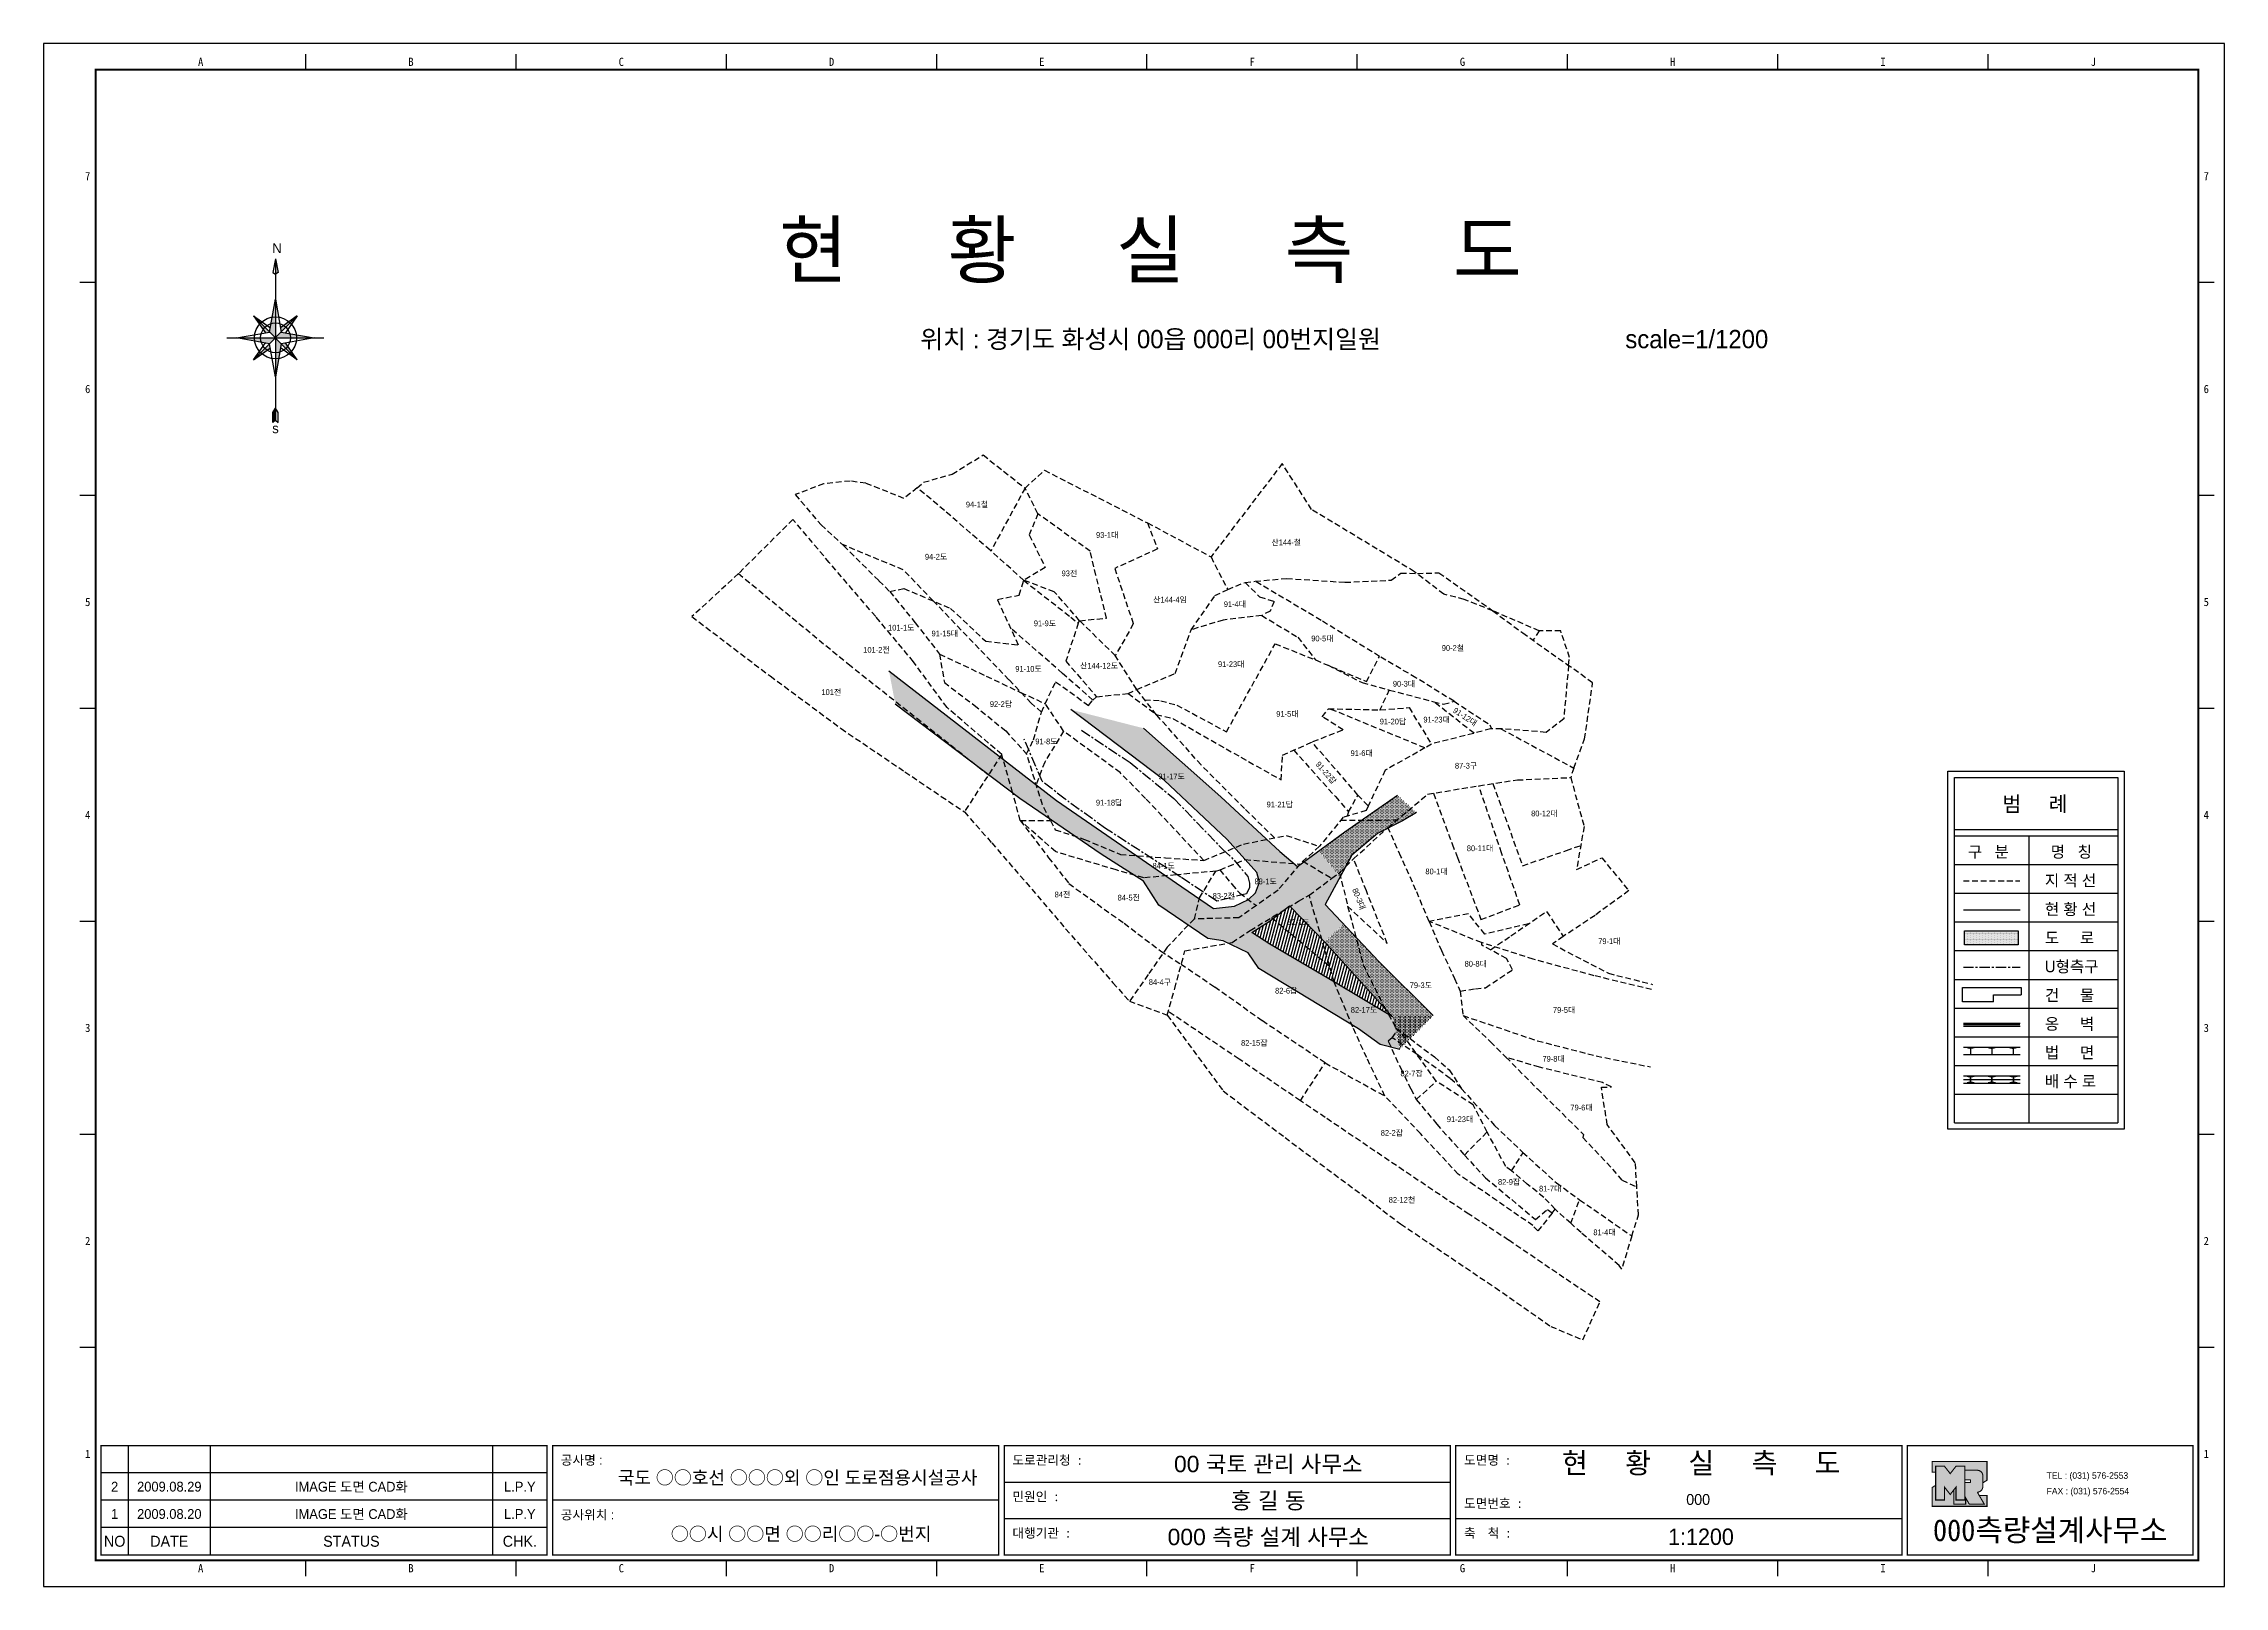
# Model space of a CAD drawing. Header units: millimetres. Extents: x 1147 to 1624, y 759 to 1096.
import ezdxf
from ezdxf.enums import TextEntityAlignment as Align

# ---------------------------------------------------------------- set-up
doc = ezdxf.new("R2010")
doc.units = ezdxf.units.MM
doc.header["$MEASUREMENT"] = 0
doc.linetypes.add('CENTER', pattern=[50.8, 31.75, -6.35, 6.35, -6.35])
doc.linetypes.add('HIDDEN', pattern=[9.525, 6.35, -3.175])
for name, color, linetype in [('CZ-TEXT-BOX0', 7, 'Continuous'), ('TITLE', 7, 'Continuous'), ('도로해치', 8, 'Continuous'), ('지번', 7, 'Continuous'), ('지적선', 7, 'HIDDEN'), ('현황선', 3, 'Continuous')]:
    doc.layers.add(name, color=color, linetype=linetype)
doc.styles.get("Standard").update_dxf_attribs({"font": 'KOSDICES'})
doc.styles.add('견고딕', font='arial.ttf')
doc.styles.add('돋움', font='')
doc.styles.add('돋음체', font='')
doc.styles.get('돋움').set_extended_font_data('Dotum')
doc.styles.get('돋음체').set_extended_font_data('DotumChe')
pattern_1 = [(0, (1216.24468, 1700.0674), (0.15625, 0.3125), [0, -0.3125])]

# ---------------------------------------------------------------- blocks, each defined once
blk = doc.blocks.new('5465')
h = blk.add_hatch(color=256)
h.paths.add_polyline_path([(-161.34, 1008.7), (-160.77, 1009.06), (-161.34, 1012.05)])
h.paths.add_polyline_path([(-161.34, 1003.27), (-162.61, 996.05), (-161.34, 994.78)])
h.paths.add_polyline_path([(-161.34, 994.78), (-169.83, 994.78), (-162.61, 993.5)])
h.paths.add_polyline_path([(-161.34, 994.78), (-161.34, 986.28), (-160.06, 993.5)])
h.paths.add_polyline_path([(-161.34, 994.78), (-152.84, 994.78), (-160.06, 996.05)])
h.paths.add_polyline_path([(-160.06, 996.05), (-156.55, 999.56), (-160.22, 996.95)])
h.paths.add_polyline_path([(-162.61, 996.05), (-166.12, 999.56), (-163.51, 995.89)])
h.paths.add_polyline_path([(-162.61, 993.5), (-166.12, 989.99), (-162.45, 992.6)])
h.paths.add_polyline_path([(-160.06, 993.5), (-156.55, 989.99), (-159.16, 993.66)])
blk.add_hatch(color=256).paths.add_polyline_path([(-161.34, 979.41), (-161.94, 978.46), (-161.94, 976.26), (-161.34, 976.78)])
for p, q in [((-161.34, 1012.05), (-161.34, 986.28)), ((-161.34, 1003.27), (-160.06, 996.05)), ((-156.55, 989.99), (-166.12, 999.56)), ((-166.12, 989.99), (-156.55, 999.56)), ((-169.83, 994.78), (-162.61, 996.05)), ((-162.61, 993.5), (-169.83, 994.78)), ((-169.83, 994.78), (-152.84, 994.78)), ((-161.34, 986.28), (-162.61, 993.5)), ((-160.06, 993.5), (-161.34, 986.28)), ((-160.06, 996.05), (-152.84, 994.78)), ((-152.84, 994.78), (-160.06, 993.5)), ((-161.34, 986.28), (-161.34, 983.37)), ((-161.34, 983.37), (-161.34, 976.78))]:
    blk.add_line(p, q)
for points in [[(-161.34, 1012.05), (-161.91, 1009.06), (-161.34, 1008.7)], [(-161.34, 1012.05), (-160.77, 1009.06), (-161.34, 1008.7)], [(-162.61, 996.05), (-161.34, 1003.27)], [(-166.12, 999.56), (-162.45, 996.95)], [(-166.12, 999.56), (-163.51, 995.89)], [(-156.55, 999.56), (-160.22, 996.95)], [(-156.55, 999.56), (-159.16, 995.89)], [(-166.12, 989.99), (-163.51, 993.66)], [(-166.12, 989.99), (-162.45, 992.6)], [(-156.55, 989.99), (-160.22, 992.6)], [(-156.55, 989.99), (-159.16, 993.66)], [(-161.34, 976.78), (-161.94, 976.26), (-161.94, 978.46), (-161.34, 979.41)], [(-161.34, 976.78), (-160.74, 976.26), (-160.74, 978.46), (-161.34, 979.41)]]:
    blk.add_lwpolyline(points)
at = {"linetype": 'Continuous'}
blk.add_lwpolyline([(-171.94, 994.78), (-150.74, 994.78)], dxfattribs=at)
for radius in [4.6, 3.26]:
    blk.add_circle((-161.34, 994.78), radius, dxfattribs=at)
for s, height, p in [('N', 2.14, (-162.04, 1013.34)), ('s ', 2.136, (-162.04, 973.93))]:
    blk.add_text(s, height=height).set_placement(p)

msp = doc.modelspace()

# ---------------------------------------------------------------- hatches: boundary and pattern name
at = {"layer": 'TITLE', "ltscale": 150}
h = msp.add_hatch(color=8, dxfattribs=at)
edge = h.paths.add_edge_path()
edge.add_line((1572.53, 785.88), (1560.51, 785.88))
edge.add_line((1560.51, 785.88), (1560.51, 783.53))
edge.add_line((1560.51, 783.53), (1561.3, 783.53))
edge.add_line((1561.3, 783.53), (1561.3, 784.85))
edge.add_line((1561.3, 784.85), (1563.21, 784.85))
edge.add_line((1563.21, 784.85), (1564.48, 783.22))
edge.add_line((1564.48, 783.22), (1565.75, 784.85))
edge.add_line((1565.75, 784.85), (1567.66, 784.85))
edge.add_line((1567.66, 784.85), (1567.66, 783.96))
edge.add_line((1567.66, 783.96), (1570.41, 783.96))
edge.add_arc((1570.41, 782.75), 1.2, 0, 90, ccw=False)
edge.add_line((1571.61, 782.75), (1571.61, 781.21))
edge.add_line((1571.61, 781.21), (1572.53, 781.78))
edge.add_line((1572.53, 781.78), (1572.53, 785.88))
h.paths.add_polyline_path([(1565.25, 779.65), (1564.48, 778.66), (1563.21, 780.29), (1563.21, 777.46), (1561.3, 777.46), (1561.3, 780.67), (1560.51, 780.18), (1560.51, 776.08), (1572.53, 776.08), (1572.53, 778.43), (1570.84, 778.43), (1571.92, 776.56), (1568.64, 776.56), (1567.86, 777.93), (1567.86, 776.56), (1565.25, 776.56)])
msp.add_hatch(color=5, dxfattribs=at).paths.add_polyline_path([(1567.66, 784.85), (1565.75, 784.85), (1564.48, 783.22), (1563.21, 784.85), (1561.3, 784.85), (1561.3, 777.46), (1563.21, 777.46), (1563.21, 780.29), (1564.48, 778.66), (1565.75, 780.29), (1565.75, 777.46), (1567.66, 777.46)])
h = msp.add_hatch(color=161, dxfattribs=at)
edge = h.paths.add_edge_path()
edge.add_arc((1570.41, 782.75), 1.2, 360, 450)
edge.add_line((1570.41, 783.96), (1567.66, 783.96))
edge.add_line((1567.66, 783.96), (1567.66, 781.87))
edge.add_line((1567.66, 781.87), (1568.78, 781.87))
edge.add_arc((1568.78, 781.74), 0.127, 0, 90, ccw=False)
edge.add_line((1568.91, 781.74), (1568.91, 781.39))
edge.add_arc((1568.78, 781.39), 0.127, -90, 0, ccw=False)
edge.add_line((1568.78, 781.26), (1567.66, 781.26))
edge.add_line((1567.66, 781.26), (1567.66, 777.46))
edge.add_line((1567.66, 777.46), (1565.75, 777.46))
edge.add_line((1565.75, 777.46), (1565.75, 780.29))
edge.add_line((1565.75, 780.29), (1565.25, 779.65))
edge.add_line((1565.25, 779.65), (1565.25, 776.56))
edge.add_line((1565.25, 776.56), (1567.86, 776.56))
edge.add_line((1567.86, 776.56), (1567.86, 777.93))
edge.add_line((1567.86, 777.93), (1568.64, 776.56))
edge.add_line((1568.64, 776.56), (1571.92, 776.56))
edge.add_line((1571.92, 776.56), (1570.41, 779.17))
edge.add_arc((1570.41, 780.38), 1.2, 270, 360)
edge.add_line((1571.61, 780.38), (1571.61, 782.75))
at = {"layer": '도로해치'}
h = msp.add_hatch(dxfattribs=at)
h.set_pattern_fill('DOTS', color=256, scale=5, style=0)
h.set_pattern_definition(pattern_1)
h.paths.add_polyline_path([(1368.9, 930.46), (1332.28, 958.83), (1333.66, 951.54), (1360.91, 930.9), (1378.12, 919.13), (1381, 922.11)])
h = msp.add_hatch(dxfattribs=at)
h.set_pattern_fill('DOTS', color=256, scale=5, style=0)
h.set_pattern_definition(pattern_1)
h.paths.add_polyline_path([(1387.98, 946.24), (1372.05, 950.32), (1392.51, 934.86), (1406.26, 921.88), (1408.55, 919.36), (1414.09, 922.7), (1404.89, 931.24)])
h.paths.add_polyline_path([(1390.46, 936.64), (1397.78, 936.64), (1397.78, 934.76), (1390.46, 934.76)], flags=24)
h = msp.add_hatch(dxfattribs=at)
h.set_pattern_fill('DOTS', color=256, scale=5, style=0)
h.set_pattern_definition(pattern_1)
h.paths.add_polyline_path([(1444.63, 926), (1447.71, 927.83), (1443.58, 931.6), (1432, 923.62), (1426.28, 919.39), (1431.02, 913.84), (1433.53, 918.49), (1439.14, 923.23)])
h = msp.add_hatch(dxfattribs=at)
h.set_pattern_fill('DOTS', color=256, scale=5, style=0)
h.set_pattern_definition(pattern_1)
h.paths.add_polyline_path([(1419.95, 907.42), (1427.61, 899.5), (1431.73, 903.45), (1427.71, 907.73), (1431.02, 913.84), (1426.28, 919.39), (1421.7, 916), (1417.78, 919.27), (1414.09, 922.7), (1408.55, 919.36), (1412.79, 914.72), (1413.38, 912.55), (1412.47, 910.24), (1410.91, 908.77), (1407.89, 907.34), (1403.27, 906.84), (1396.33, 911.54), (1381, 922.11), (1378.12, 919.13), (1378.71, 918.72), (1387.99, 912.81), (1391.35, 907.52), (1402.05, 900.25), (1405.42, 899.72), (1410.88, 897.15), (1411.68, 895.95), (1416.45, 898.54), (1415.61, 899.03), (1411.67, 901.54), (1415.71, 904.11)])
h.paths.add_polyline_path([(1418.72, 904.79), (1425.03, 904.79), (1425.03, 902.91), (1418.72, 902.91)], flags=25)
h.paths.add_polyline_path([(1389.23, 917.09), (1395.54, 917.09), (1395.54, 915.22), (1389.23, 915.22)], flags=25)
h.paths.add_polyline_path([(1411.54, 913.68), (1417.85, 913.68), (1417.85, 911.8), (1411.54, 911.8)], flags=25)
h = msp.add_hatch(dxfattribs=at)
h.set_pattern_fill('ANSI31', color=256, scale=5, angle=30, style=0)
h.set_pattern_definition([(75, (1216.2447, 1700.0674), (-0.60370364, 0.1617619), [])])
h.paths.add_polyline_path([(1419.95, 907.42), (1415.71, 904.11), (1411.67, 901.54), (1415.61, 899.03), (1429.38, 890.94), (1442.48, 883.16), (1427.67, 899.43)])
h.paths.add_polyline_path([(1418.78, 904.79), (1424.96, 904.79), (1424.96, 902.91), (1418.78, 902.91)], flags=24)
h.paths.add_polyline_path([(1432.62, 885.57), (1439.81, 885.57), (1439.81, 883.69), (1432.62, 883.69)], flags=25)
h = msp.add_hatch(dxfattribs=at)
h.set_pattern_fill('DOTS', color=256, scale=5, style=0)
h.set_pattern_definition(pattern_1)
h.paths.add_polyline_path([(1439.43, 895.26), (1431.73, 903.45), (1427.61, 899.5), (1427.67, 899.43), (1442.48, 883.16), (1451.37, 883.43)])
h = msp.add_hatch(dxfattribs=at)
h.set_pattern_fill('DOTS', color=256, scale=3, style=0)
h.set_pattern_definition([(0, (549.55761, 71.01474), (0.09375, 0.1875), [0, -0.1875])])
h.paths.add_polyline_path([(1579.31, 898.89), (1579.31, 901.96), (1567.59, 901.96), (1567.59, 898.89)])
h = msp.add_hatch(dxfattribs=at)
h.set_pattern_fill('DOTS', color=256, scale=5, style=0)
h.set_pattern_definition(pattern_1)
h.paths.add_polyline_path([(1429.38, 890.94), (1416.45, 898.54), (1411.68, 895.95), (1413.17, 893.73), (1435.03, 880.47), (1439.72, 877.06), (1444.05, 876.01), (1442.48, 883.16)])
h.paths.add_polyline_path([(1432.55, 885.57), (1439.88, 885.57), (1439.88, 883.69), (1432.55, 883.69)], flags=24)
h.paths.add_polyline_path([(1416.05, 889.86), (1422.36, 889.86), (1422.36, 887.73), (1416.05, 887.73)], flags=25)
h = msp.add_hatch(dxfattribs=at)
h.set_pattern_fill('DOTS', color=256, scale=5, style=0)
h.set_pattern_definition(pattern_1)
h.paths.add_polyline_path([(1451.38, 883.41), (1451.37, 883.43), (1442.48, 883.16), (1444.05, 876.01)])

# ---------------------------------------------------------------- linework, layer by layer
at = {"layer": 'CZ-TEXT-BOX0'}
for p, q in [((1563.99, 936.85), (1602.57, 936.85)), ((1563.99, 858.57), (1563.99, 936.85)), ((1565.39, 859.97), (1565.39, 935.45)), ((1565.39, 935.45), (1601.17, 935.45)), ((1601.17, 935.45), (1601.17, 859.97)), ((1602.57, 936.85), (1602.57, 858.57)), ((1602.57, 858.57), (1563.99, 858.57))]:
    msp.add_line(p, q, dxfattribs=at)
for points in [[(1565.39, 924.1), (1601.17, 924.1)], [(1565.39, 922.7), (1601.17, 922.7)], [(1581.7, 922.7), (1581.7, 859.97)], [(1565.39, 916.42), (1601.17, 916.42)], [(1565.39, 910.15), (1601.17, 910.15)], [(1565.39, 903.88), (1601.17, 903.88)], [(1565.39, 897.61), (1601.17, 897.61)], [(1565.39, 891.33), (1601.17, 891.33)], [(1565.39, 885.06), (1601.17, 885.06)], [(1565.39, 878.79), (1601.17, 878.79)], [(1565.39, 872.52), (1601.17, 872.52)], [(1565.39, 866.24), (1601.17, 866.24)], [(1565.39, 859.97), (1601.17, 859.97)]]:
    msp.add_lwpolyline(points, dxfattribs=at)
at = {"layer": 'TITLE', "color": 7, "linetype": 'Continuous'}
for p, q in [((1204.69, 1090.3), (1204.69, 1093.7)), ((1250.7, 1090.3), (1250.7, 1093.7)), ((1296.71, 1090.3), (1296.71, 1093.7)), ((1342.72, 1090.3), (1342.72, 1093.7)), ((1388.73, 1090.3), (1388.73, 1093.7)), ((1434.75, 1090.3), (1434.75, 1093.7)), ((1480.76, 1090.3), (1480.76, 1093.7)), ((1526.77, 1090.3), (1526.77, 1093.7)), ((1572.78, 1090.3), (1572.78, 1093.7)), ((1158.68, 1043.72), (1155.27, 1043.72)), ((1622.2, 1043.72), (1618.79, 1043.72)), ((1158.68, 997.14), (1155.27, 997.14)), ((1622.2, 997.14), (1618.79, 997.14)), ((1158.68, 950.56), (1155.27, 950.56)), ((1622.2, 950.56), (1618.79, 950.56)), ((1158.68, 903.98), (1155.27, 903.98)), ((1622.2, 903.98), (1618.79, 903.98)), ((1158.68, 857.4), (1155.27, 857.4)), ((1622.2, 857.4), (1618.79, 857.4)), ((1158.68, 810.82), (1155.27, 810.82)), ((1622.2, 810.82), (1618.79, 810.82)), ((1204.69, 760.83), (1204.69, 764.24)), ((1250.7, 760.83), (1250.7, 764.24)), ((1296.71, 760.83), (1296.71, 764.24)), ((1342.72, 760.83), (1342.72, 764.24)), ((1388.73, 760.83), (1388.73, 764.24)), ((1434.75, 760.83), (1434.75, 764.24)), ((1480.76, 760.83), (1480.76, 764.24)), ((1526.77, 760.83), (1526.77, 764.24)), ((1572.78, 760.83), (1572.78, 764.24))]:
    msp.add_line(p, q, dxfattribs=at)
at = {"layer": 'TITLE', "ltscale": 150}
for p, q in [((1165.85, 789.35), (1165.85, 765.44)), ((1183.79, 789.35), (1183.79, 765.44)), ((1245.53, 789.35), (1245.53, 765.44)), ((1257.49, 783.37), (1159.87, 783.37)), ((1357.49, 781.38), (1455.11, 781.38)), ((1257.49, 777.39), (1159.87, 777.39)), ((1356.3, 777.39), (1258.68, 777.39)), ((1357.49, 773.41), (1455.11, 773.41)), ((1456.3, 773.41), (1553.92, 773.41)), ((1257.49, 771.42), (1159.87, 771.42))]:
    msp.add_line(p, q, dxfattribs=at)
at = {"layer": 'TITLE'}
msp.add_lwpolyline([(1147.32, 758.57), (1624.46, 758.57), (1624.46, 1095.98), (1147.32, 1095.98)], close=True, dxfattribs=at)
at = {"layer": 'TITLE', "linetype": 'Continuous', "const_width": 0.454}
msp.add_lwpolyline([(1158.68, 764.24), (1158.68, 1090.3), (1618.79, 1090.3), (1618.79, 764.24)], close=True, dxfattribs=at)
at = {"layer": 'TITLE', "ltscale": 150}
for points, const_width in [([(1159.87, 789.35), (1257.49, 789.35), (1257.49, 765.44), (1159.87, 765.44)], 0.299), ([(1258.68, 789.35), (1356.3, 789.35), (1356.3, 765.44), (1258.68, 765.44)], 0.299), ([(1357.49, 789.35), (1455.11, 789.35), (1455.11, 765.44), (1357.49, 765.44)], 0.299), ([(1553.92, 765.44), (1456.3, 765.44), (1456.3, 789.35), (1553.92, 789.35)], 0.299), ([(1617.6, 789.35), (1617.6, 765.44), (1555.11, 765.44), (1555.11, 789.35), (1617.6, 789.35)], 0.299), ([(1567.66, 784.85), (1565.75, 784.85), (1564.48, 783.22), (1563.21, 784.85), (1561.3, 784.85), (1561.3, 777.46), (1563.21, 777.46), (1563.21, 780.29), (1564.48, 778.66), (1565.75, 780.29), (1565.75, 777.46), (1567.66, 777.46)], 0.239), ([(1565.25, 779.65), (1564.48, 778.66), (1563.21, 780.29), (1563.21, 777.46), (1561.3, 777.46), (1561.3, 780.67), (1560.51, 780.18), (1560.51, 776.08), (1572.53, 776.08), (1572.53, 778.43), (1570.84, 778.43), (1571.92, 776.56), (1568.64, 776.56), (1567.86, 777.93), (1567.86, 776.56), (1565.25, 776.56)], 0.239)]:
    msp.add_lwpolyline(points, close=True, dxfattribs=dict(at, const_width=const_width))
at = {"layer": 'TITLE', "ltscale": 150, "const_width": 0.239}
for points in [[(1572.53, 785.88), (1560.51, 785.88), (1560.51, 783.53), (1561.3, 783.53), (1561.3, 784.85), (1563.21, 784.85), (1564.48, 783.22), (1565.75, 784.85), (1567.66, 784.85), (1567.66, 783.96), (1570.41, 783.96, -0.414214), (1571.61, 782.75), (1571.61, 781.21), (1572.53, 781.78)], [(1571.61, 782.75, 0.414214), (1570.41, 783.96), (1567.66, 783.96), (1567.66, 781.87), (1568.78, 781.87, -0.414214), (1568.91, 781.74), (1568.91, 781.39, -0.414214), (1568.78, 781.26), (1567.66, 781.26), (1567.66, 777.46), (1565.75, 777.46), (1565.75, 780.29), (1565.25, 779.65), (1565.25, 776.56), (1567.86, 776.56), (1567.86, 777.93), (1568.64, 776.56), (1571.92, 776.56), (1570.41, 779.17, 0.414214), (1571.61, 780.38)]]:
    msp.add_lwpolyline(points, format="xyb", close=True, dxfattribs=at)
at = {"layer": '지적선', "color": 7, "linetype": 'HIDDEN', "ltscale": 0.2}
for points in [[(1332.44, 976.14), (1335.51, 976.82), (1345.72, 972.47), (1353.44, 965.26), (1360.64, 964.44), (1355.99, 974.43), (1360.78, 975.36), (1361.75, 978.6), (1372.06, 970.56), (1373.68, 969.21), (1373.99, 969.77), (1379.89, 970.33), (1377.56, 979.71), (1376.31, 984.95), (1364.87, 993.14), (1362.06, 998.74), (1366.28, 1002.68), (1388.82, 991.18), (1402.74, 983.73), (1406.41, 976.61)], [(1338.46, 998.84), (1339.87, 1000.04), (1346.1, 1001.82), (1352.89, 1006.01), (1362.06, 998.74), (1354.59, 985.04)], [(1474.55, 967.56), (1464.41, 971.92), (1458.12, 974.43), (1453.69, 975.55), (1447.23, 980.49), (1424.74, 994.1), (1418.33, 1004.12), (1402.74, 983.73)], [(1416.64, 922.26), (1410.09, 928.66), (1400.57, 938.21), (1390.83, 949.19), (1386.48, 954.72), (1381.79, 962.12), (1373.99, 969.77), (1368.45, 976.1), (1361.75, 978.6), (1354.42, 985.19), (1344.4, 993.87), (1338.46, 998.84), (1335.56, 996.52), (1327.21, 999.83), (1323.8, 1000.31), (1317.97, 999.7), (1311.78, 997.35), (1317.42, 990.72), (1322.4, 986.16), (1330.08, 978.48), (1332.44, 976.14), (1337.99, 969.32), (1343.34, 962.48), (1353.54, 957.66), (1361.06, 954.09), (1366.46, 951.63)], [(1364.87, 993.14), (1362.98, 988.52), (1366.48, 981.39), (1361.75, 978.6)], [(1361.01, 926.07), (1359.34, 932.22), (1356.94, 940.52), (1344.98, 950.77), (1337.65, 960.78), (1329.37, 970.7), (1319.23, 982.5), (1311.25, 991.9), (1299.36, 980.08), (1289.17, 970.66), (1306.25, 957.68), (1321.81, 946.17), (1335.76, 936.73), (1343.71, 931.35), (1348.78, 927.96), (1354.76, 921.18), (1362.28, 912.49), (1370.94, 902.38), (1381.29, 890.58), (1384.88, 886.53)], [(1388.82, 991.18), (1391.05, 985.45), (1381.68, 981.2), (1385.74, 969.07), (1381.79, 962.12)], [(1365.66, 949.79), (1363.36, 951.73), (1358.54, 956.85), (1352.05, 963.61), (1341.97, 974.1), (1335.37, 980.92), (1322.12, 986.42)], [(1299.36, 980.08), (1323.36, 960.31), (1354.04, 936.06)], [(1343.34, 962.48), (1344.4, 956.26), (1350.92, 951.27), (1357.82, 945.66), (1362.39, 940.65), (1363.89, 943.71), (1365.66, 949.79), (1366.46, 951.63), (1368.75, 956.41), (1375.97, 951.25), (1376.9, 952.39), (1377.72, 953.13), (1384.59, 953.84), (1386.48, 954.72), (1394.87, 958.23), (1398.39, 967.78), (1403.61, 975.27), (1406.41, 976.61), (1410.2, 978.14), (1412.41, 978.39), (1419.32, 979), (1432.09, 978.17), (1442.13, 978.62), (1444.25, 980.17), (1447.91, 980.11), (1452.62, 980.24), (1464.41, 971.92), (1470.95, 967.09), (1480.97, 959.99), (1479.92, 948.28), (1476.04, 945.35), (1466.3, 946.14), (1463.92, 946.14), (1460.17, 945.11), (1450.96, 942.8), (1449.56, 941.95), (1440.85, 937.05), (1437.13, 929.24), (1436.72, 928.22), (1431.67, 926.78), (1426.48, 920.42), (1422.16, 916.55), (1417.41, 910.86), (1412.67, 907.45), (1408.83, 904.79), (1399.1, 904.53), (1396.47, 901.87), (1393.13, 898.33), (1388.96, 892.36), (1384.88, 886.53), (1393.17, 883.5), (1394.81, 889.31), (1397.03, 897.56), (1407.37, 899.4), (1411.32, 902.03), (1421.91, 908.43), (1424.22, 909.73), (1429.15, 913.43), (1430.87, 914.64), (1433.95, 917.69), (1441.44, 924.54), (1450.14, 931.81), (1461.32, 933.68), (1469.78, 934.94), (1481.44, 935.46), (1484.37, 924.78), (1482.72, 915.32), (1488.24, 917.91), (1494.13, 910.74), (1486.76, 905.32), (1479.8, 900.7), (1477.44, 899.07), (1489.7, 892.65), (1499.34, 890.23)], [(1388.25, 952.47), (1391.76, 952.27), (1395.26, 951.31), (1406.13, 945.48), (1416.79, 964.72), (1425.61, 961.18), (1436.79, 956.46), (1439.59, 961.97), (1426.82, 969.84), (1412.41, 978.39)], [(1410.2, 978.14), (1413.38, 974.99), (1416.54, 973.99), (1415.72, 971.87), (1413.83, 970.94), (1405.39, 969.9), (1398.39, 967.78)], [(1373.68, 969.21), (1370.98, 960.93), (1377.72, 953.13)], [(1413.83, 970.94), (1421.75, 966.15), (1425.61, 961.18)], [(1376.9, 952.39), (1370.26, 958.25), (1358.93, 968.12)], [(1466.15, 946.14), (1482.09, 937.55), (1484.49, 943.9), (1486.24, 956.18), (1480.97, 959.99), (1481.18, 961.72), (1479.25, 967.56), (1474.55, 967.56), (1473.19, 965.51)], [(1428.36, 960.02), (1435.84, 956.23), (1441.81, 954.6), (1451.46, 952.05), (1453.64, 951.48), (1455.92, 952.14), (1463.78, 946.99), (1464.12, 946.14)], [(1455.92, 952.14), (1447.56, 957.3), (1439.59, 961.97)], [(1441.72, 954.62), (1439.6, 950.15)], [(1401.18, 917.34), (1388.44, 930.88), (1382.85, 936.54), (1370.48, 945.61), (1366.46, 951.63)], [(1384.59, 953.84), (1390.77, 949.27), (1394.47, 948.34), (1409.3, 939.91), (1418.1, 934.94), (1418.37, 940.37), (1425.05, 943.32), (1431.66, 945.92), (1427.09, 948.75), (1428.44, 950.51), (1439.76, 950.27), (1446.08, 950.75), (1450.95, 942.79)], [(1449.56, 941.95), (1428.69, 950.5)], [(1460.29, 945.14), (1451.46, 952.05)], [(1370.48, 945.61), (1366.35, 938.84), (1364.49, 933.91)], [(1356.94, 940.52), (1348.78, 927.96)], [(1361.01, 926.07), (1367.6, 926.06), (1365.87, 929.51), (1362.39, 940.65)], [(1420.85, 941.47), (1429.95, 931.3), (1432.82, 927.96), (1434.9, 931.64), (1424.82, 943.22)], [(1482.09, 937.55), (1481.44, 935.46)], [(1434.9, 931.64), (1437.13, 929.24)], [(1451.41, 932.02), (1455.52, 920.94), (1456.65, 917.98), (1461.8, 904.45), (1470.31, 907.58), (1466.33, 918.98), (1461.32, 933.68)], [(1464.43, 934.14), (1470.91, 916.18), (1480.5, 919.51), (1483.65, 920.6)], [(1403.78, 914.99), (1395.11, 914.19), (1388.06, 913.51), (1382, 915.25), (1368.69, 919.27), (1361.01, 926.07), (1367.22, 917.93), (1371.65, 912.27), (1383.72, 903.58), (1391.7, 897.57), (1396.22, 894.57)], [(1367.6, 926.06), (1368.64, 924.02), (1375.09, 921.94), (1382.92, 918.64), (1392.79, 917.92), (1401.18, 917.34), (1409.88, 920.92), (1419.21, 922.78), (1426.48, 920.42)], [(1431.14, 926.13), (1443.42, 926.19)], [(1432.82, 927.96), (1432.56, 927.04)], [(1472.2, 903.46), (1462.63, 901.24), (1459.06, 905.64), (1450.45, 904), (1447.58, 910.85), (1444.28, 918.21), (1441.44, 924.54)], [(1399.1, 904.53), (1400.23, 909.16), (1403.78, 914.99), (1404.77, 915.29), (1410.19, 917.53), (1422.16, 916.55)], [(1422.87, 917.18), (1429.15, 913.43)], [(1430.87, 914.64), (1432.64, 907.35), (1441.3, 899.19), (1436.73, 910.65), (1433.95, 917.69)], [(1404.66, 915.25), (1407.31, 912.11), (1409.02, 910.18), (1412.67, 907.45)], [(1567.36, 912.9), (1579.68, 912.9)], [(1477.4, 840.22), (1474.28, 836.31), (1473.17, 837.47), (1460.41, 846.27), (1456.83, 848.71), (1448.55, 857.59), (1440.78, 865.81), (1436.81, 874.21), (1433.74, 880.89), (1429.69, 890.71), (1424.22, 909.73)], [(1432.64, 907.35), (1436.02, 894.56), (1440.57, 885.41), (1443.24, 880.67), (1451.65, 874.35), (1454.88, 871.52), (1457.58, 867.39), (1462.67, 861.68), (1464.8, 859.35), (1470.94, 853.48), (1478.3, 846.82), (1483.38, 843.13), (1494.79, 835.21), (1496.28, 839.83), (1495.9, 845.98)], [(1416, 904.86), (1428.69, 894.2)], [(1499.13, 889.08), (1486.61, 892.12), (1473.26, 895.71), (1461.9, 899.36), (1450.45, 904), (1453.18, 897.61), (1456.04, 891.48), (1457.25, 888.75), (1460.62, 889.27), (1462.79, 889.5), (1468.71, 893.42), (1467.4, 895.88), (1462.02, 898.79), (1461.98, 899.33)], [(1463.86, 897.8), (1468.36, 900.84), (1476.16, 906.18), (1479.8, 900.7)], [(1427.69, 873.06), (1413.93, 882.28), (1403.49, 889.64), (1396.22, 894.57)], [(1457.25, 888.75), (1457.88, 883.4), (1474.15, 877.88), (1487.04, 874.59), (1498.88, 872.19)], [(1393.17, 883.5), (1405.39, 866.94), (1418.93, 856.73), (1437.33, 843.07), (1444.22, 837.86), (1464.92, 823.9), (1477.09, 815.43), (1484.08, 812.47), (1487.84, 820.79), (1479.96, 826.05), (1467.85, 834.3), (1459.18, 839.95), (1444.88, 849.51), (1427.73, 861.12), (1422.3, 864.76), (1408.88, 873.88), (1393.39, 884.3)], [(1457.88, 883.4), (1463.89, 877.67), (1467.28, 874.3), (1474.14, 867.38), (1484.23, 857.41), (1484.13, 856.72), (1490.6, 849.84), (1492.67, 847.41), (1495.9, 845.98), (1495.58, 851.2), (1489.45, 859.55), (1488.15, 867.72), (1490.37, 867.82), (1488.4, 868.74), (1474.59, 872.1), (1467.28, 874.3)], [(1442.38, 878.57), (1441.52, 877.78), (1444.24, 871.89), (1446.43, 867.38), (1447.66, 865.03), (1452.04, 869.05)], [(1457.53, 867.46), (1455.08, 869.66), (1447.83, 874.88), (1442.38, 878.57), (1443.7, 880.33)], [(1468.5, 849.46), (1467.23, 850.36), (1463.15, 857.94), (1460.13, 863.85), (1452.04, 869.05), (1444.09, 880.03)], [(1422.3, 864.76), (1427.69, 873.06), (1440.78, 865.81)], [(1447.66, 865.03), (1452.14, 859.65), (1458.19, 852.89), (1463.15, 857.94)], [(1458.19, 852.89), (1462.78, 847.95), (1468.55, 843.15), (1473.75, 838.78), (1476.38, 841.01), (1477.4, 840.22), (1478.02, 841.06)], [(1481.46, 837.97), (1478.02, 841.06), (1475.56, 843.64), (1471.93, 846.56), (1468.5, 849.46), (1471.02, 853.41)], [(1494.79, 835.21), (1492.62, 827.97), (1492.08, 828.72), (1483.71, 835.94), (1481.46, 837.97), (1483.38, 843.13)]]:
    msp.add_lwpolyline(points, dxfattribs=at)
at = {"layer": '현황선', "color": 3}
for points in [[(1332.28, 958.83), (1368.9, 930.46), (1396.33, 911.54), (1403.27, 906.84), (1407.89, 907.34), (1410.91, 908.77), (1412.47, 910.24), (1413.38, 912.55), (1412.79, 914.72), (1406.26, 921.88), (1392.51, 934.86), (1372.05, 950.32)], [(1444.05, 876.01), (1439.72, 877.06), (1435.03, 880.47), (1413.17, 893.73), (1410.88, 897.15), (1405.42, 899.72), (1402.05, 900.25), (1391.35, 907.52), (1387.99, 912.81), (1378.71, 918.72), (1360.91, 930.9), (1333.66, 951.54)], [(1387.98, 946.24), (1404.89, 931.24), (1417.78, 919.27), (1421.7, 916), (1432, 923.62), (1443.58, 931.6)], [(1447.71, 927.83), (1444.63, 926), (1439.14, 923.23), (1433.53, 918.49), (1427.71, 907.73), (1439.43, 895.26), (1451.37, 883.43)], [(1411.67, 901.54), (1415.71, 904.11), (1419.95, 907.42), (1427.67, 899.43), (1442.48, 883.16), (1429.38, 890.94), (1415.61, 899.03), (1411.67, 901.54)], [(1567.36, 906.51), (1579.78, 906.51)], [(1573.98, 886.4), (1567.19, 886.4), (1567.19, 889.58), (1579.99, 889.58), (1579.99, 887.96)], [(1573.98, 886.4), (1573.98, 887.96), (1579.99, 887.96)]]:
    msp.add_lwpolyline(points, dxfattribs=at)
at = {"layer": '현황선', "color": 3, "linetype": 'CENTER', "ltscale": 0.07}
for points in [[(1374.39, 945.84), (1385.03, 938.75), (1394.63, 930.86), (1405.28, 919.78), (1407.78, 917.42), (1410.83, 913.8), (1411.18, 912.37), (1411.18, 911.45), (1410.48, 910.06), (1404.03, 908.4), (1396.12, 913.68), (1379.66, 924.34), (1370.86, 930.71), (1365.8, 934.64), (1361.85, 943.88)], [(1567.36, 893.96), (1579.78, 893.96)]]:
    msp.add_lwpolyline(points, dxfattribs=at)
at = {"layer": '현황선', "color": 3}
msp.add_lwpolyline([(1567.59, 901.96), (1579.31, 901.96), (1579.31, 898.89), (1567.59, 898.89)], close=True, dxfattribs=at)
at = {"layer": '현황선', "color": 7, "linetype": 'CENTER', "ltscale": 0.07, "const_width": 0.3}
msp.add_lwpolyline([(1567.36, 881.42), (1579.78, 881.42)], dxfattribs=at)
at = {"layer": '현황선', "color": 7, "linetype": 'Continuous', "ltscale": 0.07}
for points in [[(1567.36, 881.72), (1579.78, 881.72)], [(1567.36, 881.12), (1579.78, 881.12)]]:
    msp.add_lwpolyline(points, dxfattribs=at)
at = {"layer": '현황선', "color": 3, "linetype": 'Continuous', "ltscale": 0.07}
for points in [[(1567.36, 876.49), (1579.78, 876.49)], [(1567.36, 874.9), (1579.78, 874.9)], [(1567.36, 870.21), (1579.78, 870.21)], [(1567.36, 869.42), (1579.78, 869.42)], [(1567.36, 868.63), (1579.78, 868.63)]]:
    msp.add_lwpolyline(points, dxfattribs=at)
at = {"layer": '현황선', "color": 7}
for points in [[(1568.15, 876.43), (1569.69, 876.43)], [(1568.27, 876.41), (1569.57, 876.41)], [(1568.39, 876.38), (1569.45, 876.38)], [(1568.51, 876.35), (1569.33, 876.35)], [(1568.63, 876.32), (1569.21, 876.32)], [(1568.75, 876.29), (1569.09, 876.29)], [(1568.92, 876.43), (1568.92, 874.9)], [(1572.79, 876.43), (1574.34, 876.43)], [(1572.91, 876.41), (1574.22, 876.41)], [(1573.03, 876.38), (1574.1, 876.38)], [(1573.15, 876.35), (1573.98, 876.35)], [(1573.27, 876.32), (1573.86, 876.32)], [(1573.39, 876.29), (1573.74, 876.29)], [(1573.57, 876.43), (1573.57, 874.9)], [(1577.46, 876.43), (1579.01, 876.43)], [(1577.58, 876.41), (1578.89, 876.41)], [(1577.7, 876.38), (1578.77, 876.38)], [(1577.82, 876.35), (1578.65, 876.35)], [(1577.94, 876.32), (1578.53, 876.32)], [(1578.06, 876.29), (1578.41, 876.29)], [(1578.23, 876.43), (1578.23, 874.9)], [(1568.15, 870.16), (1569.69, 870.16)], [(1569.69, 870.16), (1568.15, 870.16)], [(1568.15, 868.68), (1569.69, 868.68)], [(1569.69, 868.68), (1568.15, 868.68)], [(1568.27, 870.13), (1569.57, 870.13)], [(1569.57, 870.13), (1568.27, 870.13)], [(1568.27, 868.71), (1569.57, 868.71)], [(1569.57, 868.71), (1568.27, 868.71)], [(1568.39, 870.11), (1569.45, 870.11)], [(1569.45, 870.11), (1568.39, 870.11)], [(1568.39, 868.73), (1569.45, 868.73)], [(1569.45, 868.73), (1568.39, 868.73)], [(1568.51, 870.08), (1569.33, 870.08)], [(1569.33, 870.08), (1568.51, 870.08)], [(1568.51, 868.76), (1569.33, 868.76)], [(1569.33, 868.76), (1568.51, 868.76)], [(1568.63, 870.05), (1569.21, 870.05)], [(1569.21, 870.05), (1568.63, 870.05)], [(1568.63, 868.79), (1569.21, 868.79)], [(1569.21, 868.79), (1568.63, 868.79)], [(1568.75, 870.02), (1569.09, 870.02)], [(1569.09, 870.02), (1568.75, 870.02)], [(1568.75, 868.82), (1569.09, 868.82)], [(1569.09, 868.82), (1568.75, 868.82)], [(1568.92, 868.68), (1568.92, 870.16)], [(1568.92, 870.16), (1568.92, 868.68)], [(1568.92, 870.16), (1568.92, 868.68)], [(1568.92, 868.68), (1568.92, 870.16)], [(1574.35, 870.16), (1572.81, 870.16)], [(1572.81, 870.16), (1574.35, 870.16)], [(1574.35, 868.68), (1572.81, 868.68)], [(1572.81, 868.68), (1574.35, 868.68)], [(1574.23, 870.13), (1572.92, 870.13)], [(1572.92, 870.13), (1574.23, 870.13)], [(1574.23, 868.71), (1572.92, 868.71)], [(1572.92, 868.71), (1574.23, 868.71)], [(1574.11, 870.11), (1573.04, 870.11)], [(1573.04, 870.11), (1574.11, 870.11)], [(1574.11, 868.73), (1573.04, 868.73)], [(1573.04, 868.73), (1574.11, 868.73)], [(1573.99, 870.08), (1573.16, 870.08)], [(1573.16, 870.08), (1573.99, 870.08)], [(1573.99, 868.76), (1573.16, 868.76)], [(1573.16, 868.76), (1573.99, 868.76)], [(1573.87, 870.05), (1573.28, 870.05)], [(1573.28, 870.05), (1573.87, 870.05)], [(1573.87, 868.79), (1573.28, 868.79)], [(1573.28, 868.79), (1573.87, 868.79)], [(1573.75, 870.02), (1573.4, 870.02)], [(1573.4, 870.02), (1573.75, 870.02)], [(1573.75, 868.82), (1573.4, 868.82)], [(1573.4, 868.82), (1573.75, 868.82)], [(1573.58, 868.68), (1573.58, 870.16)], [(1573.58, 870.16), (1573.58, 868.68)], [(1573.58, 870.16), (1573.58, 868.68)], [(1573.58, 868.68), (1573.58, 870.16)], [(1579.09, 870.16), (1577.55, 870.16)], [(1577.55, 870.16), (1579.09, 870.16)], [(1579.09, 868.68), (1577.55, 868.68)], [(1577.55, 868.68), (1579.09, 868.68)], [(1578.98, 870.13), (1577.67, 870.13)], [(1577.67, 870.13), (1578.98, 870.13)], [(1578.98, 868.71), (1577.67, 868.71)], [(1577.67, 868.71), (1578.98, 868.71)], [(1578.86, 870.11), (1577.79, 870.11)], [(1577.79, 870.11), (1578.86, 870.11)], [(1578.86, 868.73), (1577.79, 868.73)], [(1577.79, 868.73), (1578.86, 868.73)], [(1578.74, 870.08), (1577.91, 870.08)], [(1577.91, 870.08), (1578.74, 870.08)], [(1578.74, 868.76), (1577.91, 868.76)], [(1577.91, 868.76), (1578.74, 868.76)], [(1578.62, 870.05), (1578.03, 870.05)], [(1578.03, 870.05), (1578.62, 870.05)], [(1578.62, 868.79), (1578.03, 868.79)], [(1578.03, 868.79), (1578.62, 868.79)], [(1578.5, 870.02), (1578.15, 870.02)], [(1578.15, 870.02), (1578.5, 870.02)], [(1578.5, 868.82), (1578.15, 868.82)], [(1578.15, 868.82), (1578.5, 868.82)], [(1578.32, 868.68), (1578.32, 870.16)], [(1578.32, 870.16), (1578.32, 868.68)], [(1578.32, 870.16), (1578.32, 868.68)], [(1578.32, 868.68), (1578.32, 870.16)]]:
    msp.add_lwpolyline(points, dxfattribs=at)

# ---------------------------------------------------------------- block references
at = {"linetype": 'Continuous'}
msp.add_blockref('5465', (1359.38, 36.85), dxfattribs=at)

# ---------------------------------------------------------------- texts
at = {"style": '돋움'}
for s, height, p in [('범     례', 3.3, (1575.87, 928.04)), ('구   분', 2.5, (1568.33, 917.97)), ('명   칭', 2.5, (1586.47, 917.97)), ('지 적 선', 2.5, (1585.18, 911.69)), ('현 황 선', 2.5, (1585.18, 905.42)), ('도     로', 2.5, (1585.18, 899.15)), ('U형측구', 2.5, (1585.18, 892.88)), ('건     물', 2.5, (1585.18, 886.6)), ('옹     벽', 2.5, (1585.18, 880.33)), ('법     면', 2.5, (1585.18, 874.06)), ('배 수 로', 2.5, (1585.18, 867.79))]:
    msp.add_text(s, height=height, dxfattribs=at).set_placement(p)
at = {"layer": 'CZ-TEXT-BOX0', "style": '돋움'}
for s, height, p in [('현     황     실     측     도', 12, (1389.49, 1050.87)), ('위치 : 경기도 화성시 00읍 000리 00번지일원', 4, (1389.52, 1031.36)), ('scale=1/1200', 4, (1509.03, 1031.36))]:
    msp.add_text(s, height=height, dxfattribs=at).set_placement(p, align=Align.MIDDLE_CENTER)
at = {"layer": 'TITLE', "color": 3, "linetype": 'Continuous', "style": '돋음체'}
for s, p in [('A', (1181.68, 1092)), ('B', (1227.7, 1092)), ('C', (1273.71, 1092)), ('D', (1319.72, 1092)), ('E', (1365.73, 1092)), ('F', (1411.74, 1092)), ('G', (1457.75, 1092)), ('H', (1503.76, 1092)), ('I', (1549.77, 1092)), ('J', (1595.79, 1092)), ('7', (1156.97, 1067.01)), ('7', (1620.5, 1067.01)), ('6', (1156.97, 1020.43)), ('6', (1620.5, 1020.43)), ('5', (1156.97, 973.85)), ('5', (1620.5, 973.85)), ('4', (1156.97, 927.27)), ('4', (1620.5, 927.27)), ('3', (1156.97, 880.7)), ('3', (1620.5, 880.7)), ('2', (1156.97, 834.12)), ('2', (1620.5, 834.12)), ('1', (1156.97, 787.54)), ('1', (1620.5, 787.54)), ('C', (1273.71, 762.54)), ('G', (1457.75, 762.54)), ('J', (1595.79, 762.54)), ('A', (1181.68, 762.54)), ('B', (1227.7, 762.54)), ('D', (1319.72, 762.54)), ('E', (1365.73, 762.54)), ('F', (1411.74, 762.54)), ('H', (1503.76, 762.54)), ('I', (1549.77, 762.54))]:
    msp.add_text(s, height=1.79, dxfattribs=at).set_placement(p, align=Align.MIDDLE)
at = {"layer": 'TITLE'}
for s, style, p in [('공사명 : ', '돋움', (1260.48, 785.17)), ('도로관리청 :', '돋음체', (1359.29, 785.17)), ('도면명 :', '돋음체', (1458.1, 785.17)), ('민원인 :', '돋음체', (1359.29, 777.2)), ('도면번호 :', '돋음체', (1458.1, 775.71)), ('공사위치 :', '돋움', (1260.48, 773.21)), ('대행기관 :', '돋음체', (1359.29, 769.22)), ('축  척 :', '돋음체', (1458.1, 769.22))]:
    msp.add_text(s, height=2.033, dxfattribs=dict(at, style=style)).set_placement(p)
at = {"layer": 'TITLE', "color": 7, "linetype": 'Continuous'}
for s, height, style, p in [('00 국토 관리 사무소', 3.5876, '견고딕', (1415.27, 785.37)), ('국도 ○○호선 ○○○외 ○인 도로점용시설공사', 2.8918, '돋움', (1312.29, 782.39)), ('홍 길 동', 3.588, '견고딕', (1415.27, 777.39)), ('○○시 ○○면 ○○리○○-○번지', 2.8918, '돋움', (1313.05, 770.07)), ('000 측량 설계 사무소', 3.5876, '견고딕', (1415.27, 769.42))]:
    msp.add_text(s, height=height, dxfattribs=dict(at, style=style)).set_placement(p, align=Align.MIDDLE)
at = {"layer": 'TITLE', "color": 7, "linetype": 'Continuous', "style": '돋움'}
msp.add_text('현     황     실     측     도', height=4.5, dxfattribs=at).set_placement((1510.01, 785.55), align=Align.MIDDLE_CENTER)
at = {"layer": 'TITLE', "color": 180, "style": '돋움'}
for s, p in [('TEL : (031) 576-2553', (1585.57, 782.09)), ('FAX : (031) 576-2554', (1585.57, 778.68))]:
    msp.add_text(s, height=1.435, dxfattribs=at).set_placement(p)
at = {"layer": 'TITLE', "color": 1, "linetype": 'Continuous', "style": '돋움'}
msp.add_text('2', height=2.15, dxfattribs=at).set_placement((1162.86, 780.38), align=Align.MIDDLE)
at = {"layer": 'TITLE', "linetype": 'Continuous', "style": '돋움'}
for s, height, p in [('2009.08.29', 2.153, (1174.82, 780.38)), ('L.P.Y', 2.153, (1251.51, 780.38)), ('000', 2.392, (1509.33, 777.57)), ('1', 2.15, (1162.86, 774.4)), ('2009.08.20', 2.153, (1174.82, 774.4)), ('L.P.Y', 2.153, (1251.51, 774.4)), ('NO', 2.392, (1162.86, 768.43)), ('DATE', 2.392, (1174.82, 768.43)), ('STATUS', 2.392, (1214.66, 768.43)), ('CHK.', 2.392, (1251.51, 768.43)), ('1:1200', 3.588, (1509.95, 769.42))]:
    msp.add_text(s, height=height, dxfattribs=at).set_placement(p, align=Align.MIDDLE)
at = {"layer": 'TITLE', "style": '돋움'}
for p in [(1214.66, 780.38), (1214.66, 774.4)]:
    msp.add_text('IMAGE 도면 CAD화', height=2.1525, dxfattribs=at).set_placement(p, align=Align.MIDDLE)
at = {"layer": 'TITLE', "color": 180, "style": '돋음체'}
msp.add_text('000측량설계사무소', height=4.783, dxfattribs=at).set_placement((1586.35, 768.46), align=Align.CENTER)
at = {"layer": '지번', "char_height": 1.25, "attachment_point": 5, "style": '돋움'}
for s, insert in [('94-1철', (1351.54, 995.11)), ('93-1대', (1380.03, 988.45)), ('산144-철', (1419.2, 986.85)), ('94-2도', (1342.59, 983.75)), ('93전', (1371.76, 980.07)), ('산144-4임', (1393.77, 974.31)), ('91-4대', (1407.98, 973.33)), ('101-1도', (1334.97, 968.23)), ('91-9도', (1366.41, 969.18)), ('101-2전', (1329.55, 963.34)), ('91-15대', (1344.49, 966.9)), ('90-5대', (1427.11, 965.81)), ('90-2철', (1455.67, 963.75)), ('91-10도', (1362.82, 959.23)), ('산144-12도', (1378.24, 959.87)), ('91-23대', (1407.17, 960.18)), ('101전', (1319.67, 954.09)), ('90-3대', (1444.97, 955.91)), ('92-2답', (1356.79, 951.48)), ('91-5대', (1419.46, 949.31)), ('91-20답', (1442.56, 947.66)), ('91-23대', (1452.11, 948.06)), ('91-8도', (1366.73, 943.35)), ('91-6대', (1435.71, 940.72)), ('91-17도', (1394.12, 935.7)), ('87-3구', (1458.55, 937.98)), ('91-18답', (1380.46, 929.92)), ('91-21답', (1417.8, 929.51)), ('80-12대', (1475.68, 927.54)), ('84-1도', (1392.39, 916.16)), ('80-11대', (1461.61, 919.92)), ('83-1도', (1414.7, 912.74)), ('80-1대', (1452.09, 914.86)), ('84전', (1370.24, 909.83)), ('84-5전', (1384.75, 909.15)), ('83-2전', (1405.55, 909.53)), ('82-1도', (1421.87, 903.85)), ('79-1대', (1489.9, 899.59)), ('80-8대', (1460.67, 894.67)), ('84-4구', (1391.57, 890.66)), ('82-6잡', (1419.2, 888.79)), ('79-3도', (1448.66, 890.03)), ('82-17도', (1436.22, 884.63)), ('79-5대', (1480, 884.56)), ('82-15잡', (1412.21, 877.37)), ('79-8대', (1477.71, 873.89)), ('82-7잡', (1446.63, 870.69)), ('79-6대', (1483.81, 863.22)), ('91-23대', (1457.23, 860.66)), ('82-2잡', (1442.32, 857.69)), ('82-9잡', (1467.97, 846.96)), ('81-7대', (1476.95, 845.49)), ('82-12천', (1444.52, 843.05)), ('81-4대', (1488.84, 835.93))]:
    msp.add_mtext(s, dxfattribs=dict(at, insert=insert))
for s, insert, rotation in [('91-12대', (1458.29, 948.7), 326.7372), ('91-22잡', (1427.86, 936.49), 311.0403), ('80-3대', (1435.04, 908.88), 291.6945)]:
    msp.add_mtext(s, dxfattribs=dict(at, insert=insert, rotation=rotation))

doc.saveas('drawing.dxf')
